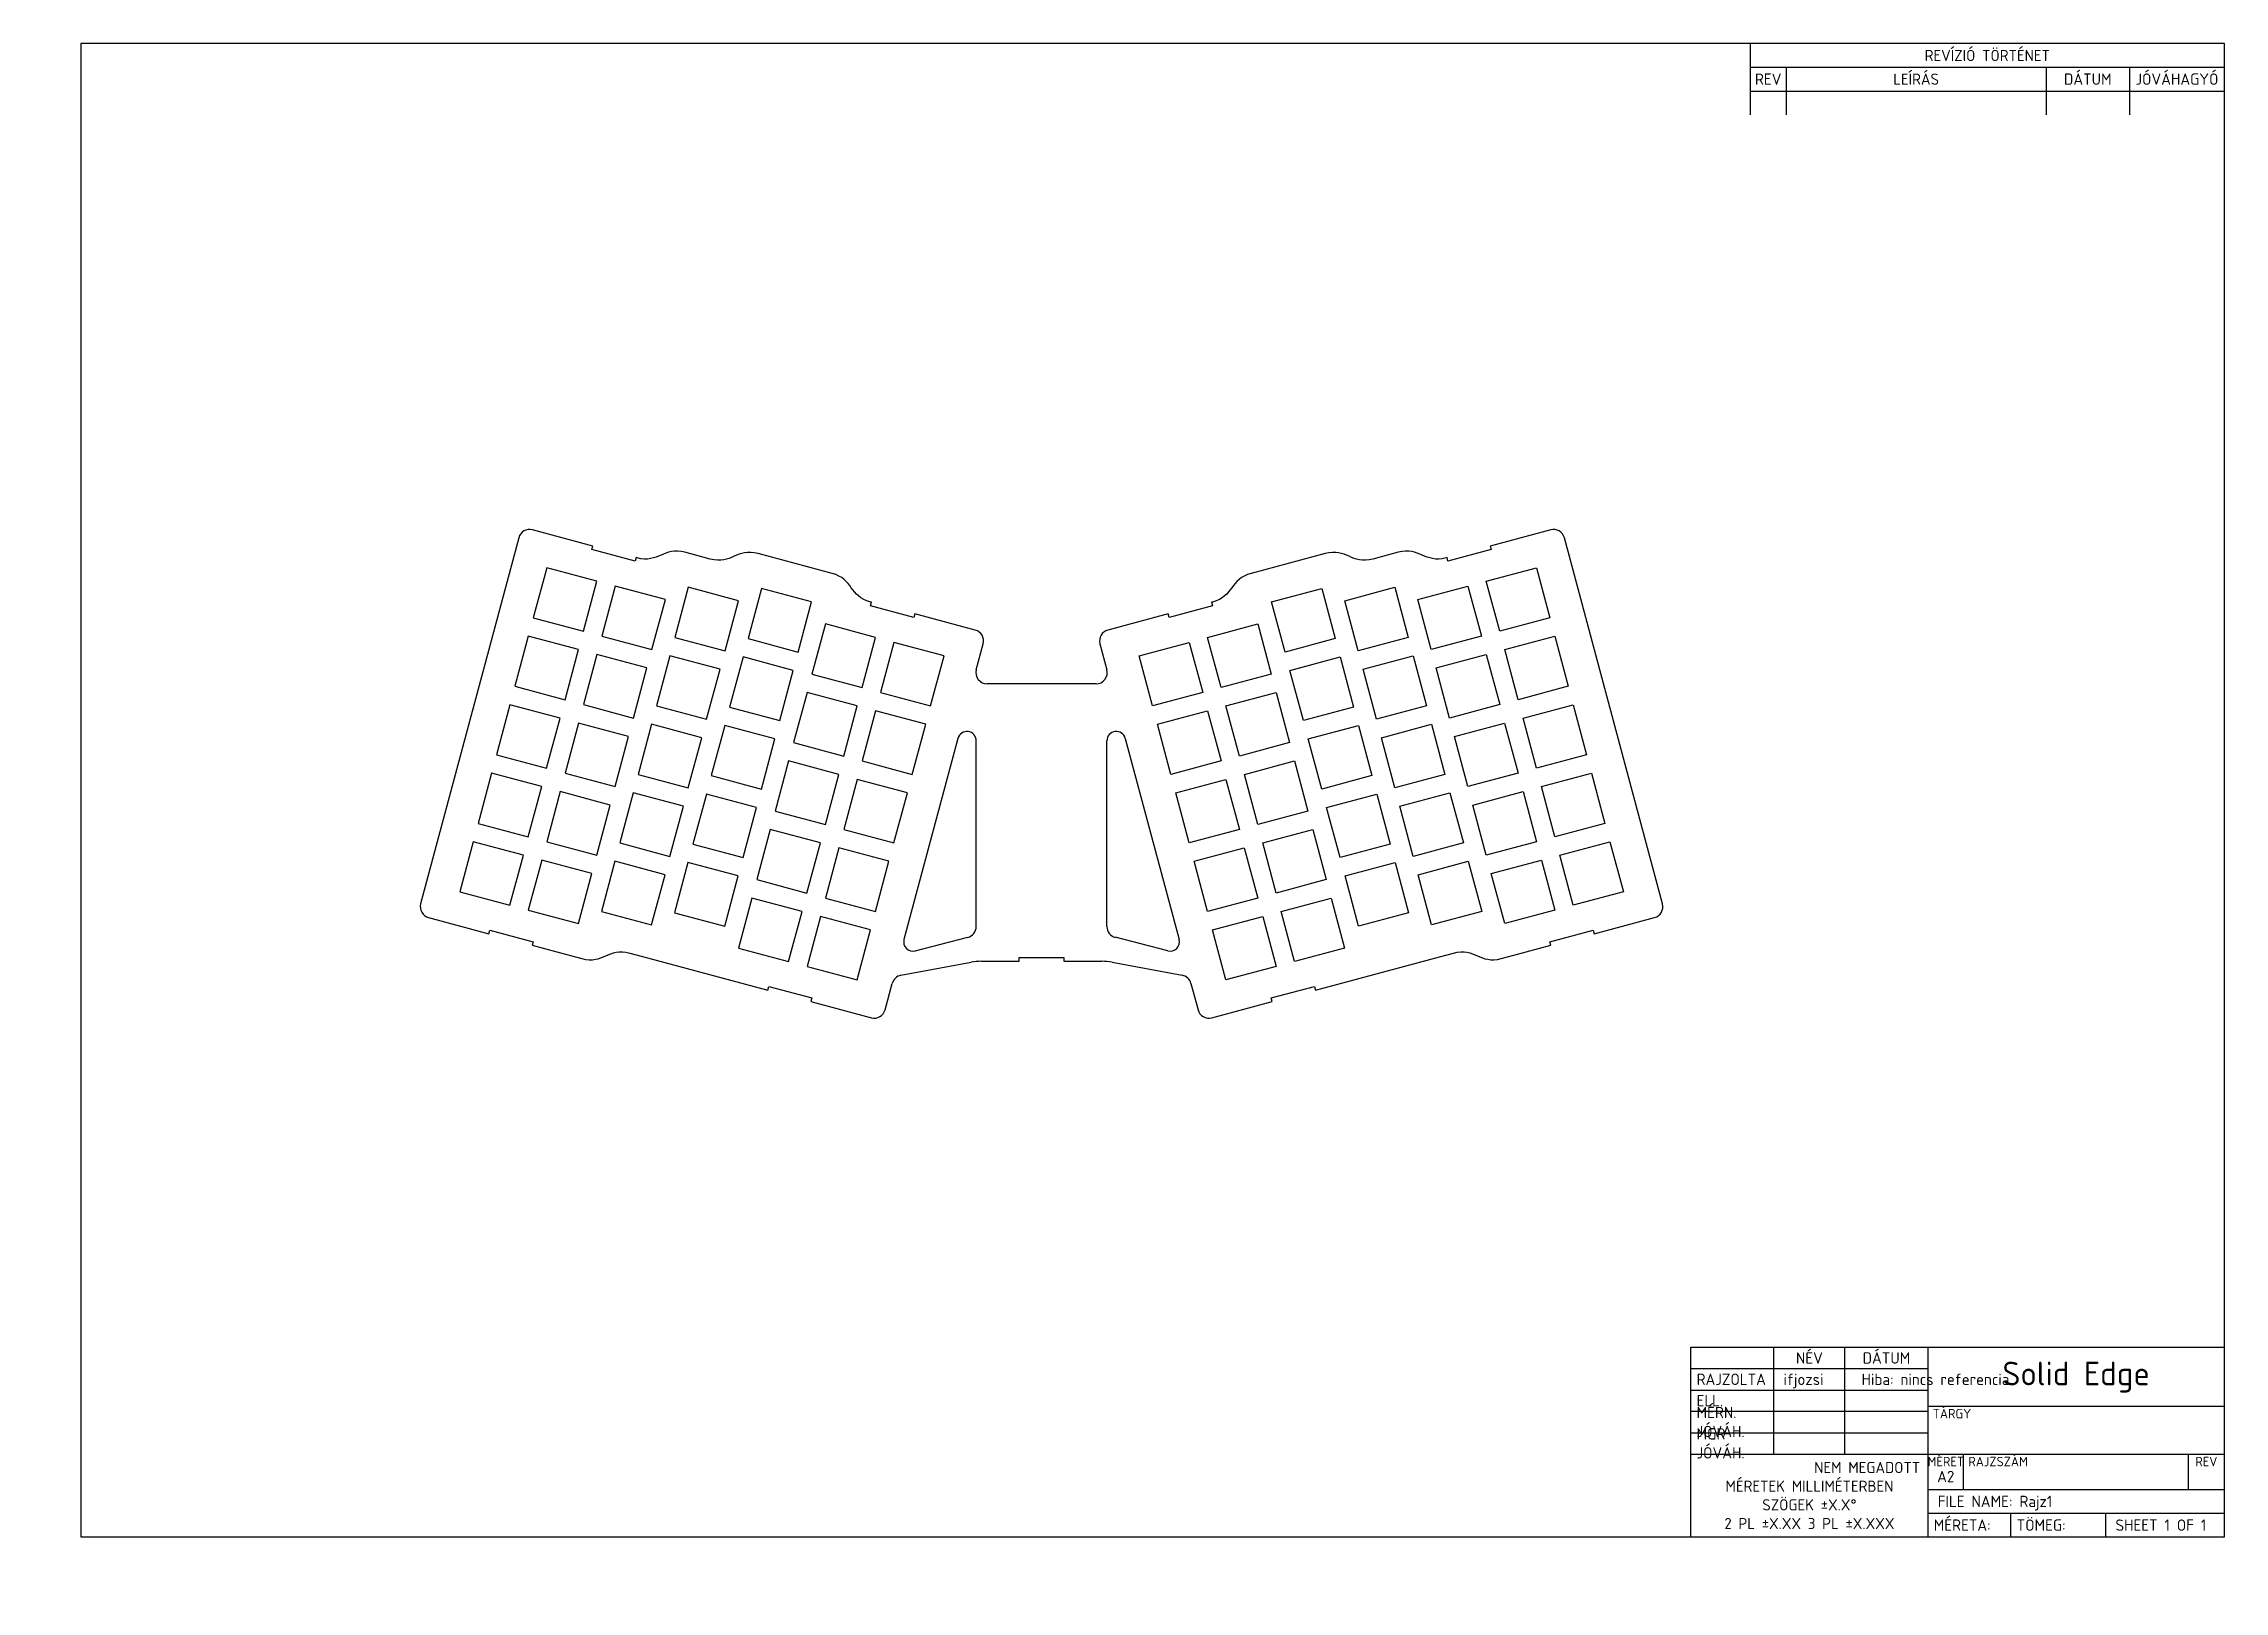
# Model space of a CAD drawing. Header units: millimetres. Extents: x 0 to 584, y -5 to 410.
import ezdxf
from ezdxf import colors
from ezdxf.entities.mleader import LeaderData, LeaderLine
from ezdxf.math import Vec2, Vec3

# ---------------------------------------------------------------- set-up
doc = ezdxf.new("R2010")
doc.units = ezdxf.units.MM
doc.layers.add('Default', color=7, linetype='Continuous')
doc.layers.add('MOUNT', color=7, linetype='Continuous')

# ---------------------------------------------------------------- blocks, each defined once
blk = doc.blocks.new('SE')
at = {"layer": 'MOUNT', "color": 7, "linetype": 'Continuous'}
for p, q in [((127.24, 277.64), (100.97, 179.6)), ((147.09, 275.43), (130.91, 279.76)), ((146.83, 274.46), (147.09, 275.43)), ((403.59, 279.76), (387.41, 275.43)), ((387.41, 275.43), (387.67, 274.46)), ((433.53, 179.6), (407.26, 277.64)), ((134.72, 269.63), (131.12, 256.21)), ((148.14, 266.04), (134.72, 269.63)), ((158.42, 271.36), (146.83, 274.46)), ((158.68, 272.32), (158.42, 271.36)), ((158.92, 272.26), (158.68, 272.32)), ((178.5, 271.93), (171.74, 273.74)), ((211.13, 268.11), (191.33, 273.41)), ((343.17, 273.41), (323.37, 268.11)), ((362.76, 273.74), (355.99, 271.93)), ((375.82, 272.32), (375.58, 272.26)), ((376.08, 271.36), (375.82, 272.32)), ((387.67, 274.46), (376.08, 271.36)), ((386.35, 266.04), (399.78, 269.63)), ((399.78, 269.63), (403.38, 256.21)), ((144.55, 252.61), (148.14, 266.04)), ((153.07, 264.72), (149.47, 251.29)), ((166.5, 261.12), (153.07, 264.72)), ((172.65, 264.39), (169.06, 250.96)), ((186.08, 260.79), (172.65, 264.39)), ((192.24, 264.06), (188.64, 250.63)), ((205.66, 260.46), (192.24, 264.06)), ((328.84, 260.46), (342.26, 264.06)), ((342.26, 264.06), (345.86, 250.63)), ((348.42, 260.79), (361.85, 264.39)), ((361.85, 264.39), (365.44, 250.96)), ((368, 261.12), (381.43, 264.72)), ((381.43, 264.72), (385.03, 251.29)), ((389.95, 252.61), (386.35, 266.04)), ((162.9, 247.69), (166.5, 261.12)), ((182.48, 247.36), (186.08, 260.79)), ((202.06, 247.03), (205.66, 260.46)), ((221.47, 259.38), (221.73, 260.35)), ((233.06, 256.28), (221.47, 259.38)), ((221.73, 260.35), (221.49, 260.41)), ((233.32, 257.24), (233.06, 256.28)), ((249.5, 252.91), (233.32, 257.24)), ((301.18, 257.24), (285, 252.91)), ((301.44, 256.28), (301.18, 257.24)), ((313.03, 259.38), (301.44, 256.28)), ((313.01, 260.41), (312.77, 260.35)), ((312.77, 260.35), (313.03, 259.38)), ((332.44, 247.03), (328.84, 260.46)), ((352.02, 247.36), (348.42, 260.79)), ((371.6, 247.69), (368, 261.12)), ((129.8, 251.28), (126.2, 237.86)), ((143.23, 247.68), (129.8, 251.28)), ((131.12, 256.21), (144.55, 252.61)), ((149.47, 251.29), (162.9, 247.69)), ((209.36, 254.55), (205.76, 241.13)), ((222.78, 250.95), (209.36, 254.55)), ((311.71, 250.95), (325.14, 254.55)), ((325.14, 254.55), (328.74, 241.13)), ((385.03, 251.29), (371.6, 247.69)), ((403.38, 256.21), (389.95, 252.61)), ((391.27, 247.68), (404.7, 251.28)), ((404.7, 251.28), (408.3, 237.86)), ((139.63, 234.26), (143.23, 247.68)), ((148.15, 246.36), (144.56, 232.94)), ((161.58, 242.77), (148.15, 246.36)), ((167.74, 246.03), (164.14, 232.61)), ((181.16, 242.44), (167.74, 246.03)), ((169.06, 250.96), (182.48, 247.36)), ((187.32, 245.71), (183.72, 232.28)), ((200.74, 242.11), (187.32, 245.71)), ((188.64, 250.63), (202.06, 247.03)), ((219.19, 237.53), (222.78, 250.95)), ((227.71, 249.63), (224.11, 236.21)), ((241.14, 246.04), (227.71, 249.63)), ((237.54, 232.61), (241.14, 246.04)), ((249.76, 242.29), (251.62, 249.23)), ((282.88, 249.23), (284.74, 242.29)), ((293.36, 246.04), (306.79, 249.63)), ((296.96, 232.61), (293.36, 246.04)), ((306.79, 249.63), (310.39, 236.21)), ((315.31, 237.53), (311.71, 250.95)), ((345.86, 250.63), (332.44, 247.03)), ((333.76, 242.11), (347.18, 245.71)), ((347.18, 245.71), (350.78, 232.28)), ((365.44, 250.96), (352.02, 247.36)), ((353.34, 242.44), (366.76, 246.03)), ((366.76, 246.03), (370.36, 232.61)), ((372.92, 242.77), (386.35, 246.36)), ((386.35, 246.36), (389.94, 232.94)), ((394.87, 234.26), (391.27, 247.68)), ((157.98, 229.34), (161.58, 242.77)), ((177.56, 229.01), (181.16, 242.44)), ((197.15, 228.68), (200.74, 242.11)), ((205.76, 241.13), (219.19, 237.53)), ((328.74, 241.13), (315.31, 237.53)), ((337.35, 228.68), (333.76, 242.11)), ((356.93, 229.01), (353.34, 242.44)), ((376.52, 229.34), (372.92, 242.77)), ((126.2, 237.86), (139.63, 234.26)), ((204.44, 236.2), (200.84, 222.77)), ((217.87, 232.6), (204.44, 236.2)), ((224.11, 236.21), (237.54, 232.61)), ((281.84, 238.51), (252.66, 238.51)), ((310.39, 236.21), (296.96, 232.61)), ((316.63, 232.6), (330.06, 236.2)), ((330.06, 236.2), (333.66, 222.77)), ((408.3, 237.86), (394.87, 234.26)), ((124.88, 232.93), (121.29, 219.5)), ((138.31, 229.33), (124.88, 232.93)), ((134.71, 215.9), (138.31, 229.33)), ((143.24, 228.01), (139.64, 214.58)), ((156.66, 224.41), (143.24, 228.01)), ((144.56, 232.94), (157.98, 229.34)), ((164.14, 232.61), (177.56, 229.01)), ((183.72, 232.28), (197.15, 228.68)), ((214.27, 219.18), (217.87, 232.6)), ((222.79, 231.28), (219.2, 217.86)), ((236.22, 227.68), (222.79, 231.28)), ((298.28, 227.68), (311.71, 231.28)), ((311.71, 231.28), (315.3, 217.86)), ((320.23, 219.18), (316.63, 232.6)), ((350.78, 232.28), (337.35, 228.68)), ((370.36, 232.61), (356.93, 229.01)), ((389.94, 232.94), (376.52, 229.34)), ((377.84, 224.41), (391.26, 228.01)), ((391.26, 228.01), (394.86, 214.58)), ((396.19, 229.33), (409.62, 232.93)), ((399.79, 215.9), (396.19, 229.33)), ((409.62, 232.93), (413.21, 219.5)), ((153.06, 210.99), (156.66, 224.41)), ((162.82, 227.68), (159.22, 214.26)), ((176.24, 224.08), (162.82, 227.68)), ((172.65, 210.66), (176.24, 224.08)), ((182.4, 227.35), (178.8, 213.93)), ((195.83, 223.75), (182.4, 227.35)), ((192.23, 210.33), (195.83, 223.75)), ((200.84, 222.77), (214.27, 219.18)), ((244.83, 223.9), (230.4, 170.04)), ((232.62, 214.26), (236.22, 227.68)), ((249.75, 173.52), (249.75, 223.26)), ((284.75, 173.52), (284.75, 223.26)), ((289.66, 223.9), (304.1, 170.04)), ((301.88, 214.26), (298.28, 227.68)), ((333.66, 222.77), (320.23, 219.18)), ((338.67, 223.75), (352.1, 227.35)), ((342.27, 210.33), (338.67, 223.75)), ((352.1, 227.35), (355.7, 213.93)), ((358.25, 224.08), (371.68, 227.68)), ((361.85, 210.66), (358.25, 224.08)), ((371.68, 227.68), (375.28, 214.26)), ((381.43, 210.99), (377.84, 224.41)), ((121.29, 219.5), (134.71, 215.9)), ((199.52, 217.85), (195.93, 204.42)), ((212.95, 214.25), (199.52, 217.85)), ((219.2, 217.86), (232.62, 214.26)), ((315.3, 217.86), (301.88, 214.26)), ((321.55, 214.25), (334.98, 217.85)), ((334.98, 217.85), (338.57, 204.42)), ((413.21, 219.5), (399.79, 215.9)), ((119.97, 214.58), (116.37, 201.15)), ((133.39, 210.98), (119.97, 214.58)), ((129.79, 197.55), (133.39, 210.98)), ((139.64, 214.58), (153.06, 210.99)), ((159.22, 214.26), (172.65, 210.66)), ((178.8, 213.93), (192.23, 210.33)), ((209.35, 200.82), (212.95, 214.25)), ((217.88, 212.93), (214.28, 199.5)), ((231.3, 209.33), (217.88, 212.93)), ((303.2, 209.33), (316.62, 212.93)), ((316.62, 212.93), (320.22, 199.5)), ((325.15, 200.82), (321.55, 214.25)), ((355.7, 213.93), (342.27, 210.33)), ((375.28, 214.26), (361.85, 210.66)), ((394.86, 214.58), (381.43, 210.99)), ((401.11, 210.98), (414.53, 214.58)), ((404.7, 197.55), (401.11, 210.98)), ((414.53, 214.58), (418.13, 201.15)), ((138.32, 209.66), (134.72, 196.23)), ((151.74, 206.06), (138.32, 209.66)), ((148.15, 192.63), (151.74, 206.06)), ((157.9, 209.33), (154.3, 195.9)), ((171.33, 205.73), (157.9, 209.33)), ((167.73, 192.31), (171.33, 205.73)), ((177.48, 209), (173.88, 195.57)), ((190.91, 205.4), (177.48, 209)), ((187.31, 191.98), (190.91, 205.4)), ((195.93, 204.42), (209.35, 200.82)), ((227.7, 195.91), (231.3, 209.33)), ((306.79, 195.91), (303.2, 209.33)), ((338.57, 204.42), (325.15, 200.82)), ((343.59, 205.4), (357.02, 209)), ((347.19, 191.98), (343.59, 205.4)), ((357.02, 209), (360.61, 195.57)), ((363.17, 205.73), (376.6, 209.33)), ((366.77, 192.31), (363.17, 205.73)), ((376.6, 209.33), (380.2, 195.9)), ((382.75, 206.06), (396.18, 209.66)), ((386.35, 192.63), (382.75, 206.06)), ((396.18, 209.66), (399.78, 196.23)), ((116.37, 201.15), (129.79, 197.55)), ((194.61, 199.49), (191.01, 186.07)), ((208.03, 195.9), (194.61, 199.49)), ((214.28, 199.5), (227.7, 195.91)), ((320.22, 199.5), (306.79, 195.91)), ((326.47, 195.9), (339.89, 199.49)), ((339.89, 199.49), (343.49, 186.07)), ((418.13, 201.15), (404.7, 197.55)), ((115.05, 196.22), (111.45, 182.8)), ((128.47, 192.63), (115.05, 196.22)), ((134.72, 196.23), (148.15, 192.63)), ((154.3, 195.9), (167.73, 192.31)), ((173.88, 195.57), (187.31, 191.98)), ((204.43, 182.47), (208.03, 195.9)), ((212.96, 194.58), (209.36, 181.15)), ((226.38, 190.98), (212.96, 194.58)), ((308.11, 190.98), (321.54, 194.58)), ((321.54, 194.58), (325.14, 181.15)), ((330.06, 182.47), (326.47, 195.9)), ((360.61, 195.57), (347.19, 191.98)), ((380.2, 195.9), (366.77, 192.31)), ((399.78, 196.23), (386.35, 192.63)), ((406.02, 192.63), (419.45, 196.22)), ((419.45, 196.22), (423.05, 182.8)), ((124.88, 179.2), (128.47, 192.63)), ((133.4, 191.31), (129.8, 177.88)), ((146.83, 187.71), (133.4, 191.31)), ((143.23, 174.28), (146.83, 187.71)), ((152.98, 190.98), (149.39, 177.55)), ((166.41, 187.38), (152.98, 190.98)), ((162.81, 173.95), (166.41, 187.38)), ((172.56, 190.65), (168.97, 177.22)), ((185.99, 187.05), (172.56, 190.65)), ((182.39, 173.62), (185.99, 187.05)), ((222.79, 177.55), (226.38, 190.98)), ((311.71, 177.55), (308.11, 190.98)), ((348.51, 187.05), (361.93, 190.65)), ((352.11, 173.62), (348.51, 187.05)), ((361.93, 190.65), (365.53, 177.22)), ((368.09, 187.38), (381.52, 190.98)), ((371.69, 173.95), (368.09, 187.38)), ((381.52, 190.98), (385.11, 177.55)), ((387.67, 187.71), (401.1, 191.31)), ((391.27, 174.28), (387.67, 187.71)), ((401.1, 191.31), (404.7, 177.88)), ((409.62, 179.2), (406.02, 192.63)), ((111.45, 182.8), (124.88, 179.2)), ((189.69, 181.14), (186.09, 167.72)), ((203.11, 177.54), (189.69, 181.14)), ((191.01, 186.07), (204.43, 182.47)), ((209.36, 181.15), (222.79, 177.55)), ((325.14, 181.15), (311.71, 177.55)), ((343.49, 186.07), (330.06, 182.47)), ((331.38, 177.54), (344.81, 181.14)), ((344.81, 181.14), (348.41, 167.72)), ((423.05, 182.8), (409.62, 179.2)), ((103.09, 175.93), (119.27, 171.59)), ((129.8, 177.88), (143.23, 174.28)), ((149.39, 177.55), (162.81, 173.95)), ((168.97, 177.22), (182.39, 173.62)), ((199.52, 164.12), (203.11, 177.54)), ((208.04, 176.22), (204.44, 162.8)), ((221.47, 172.63), (208.04, 176.22)), ((313.03, 172.63), (326.46, 176.22)), ((326.46, 176.22), (330.06, 162.8)), ((334.98, 164.12), (331.38, 177.54)), ((365.53, 177.22), (352.11, 173.62)), ((385.11, 177.55), (371.69, 173.95)), ((404.7, 177.88), (391.27, 174.28)), ((415.23, 171.59), (431.41, 175.93)), ((119.27, 171.59), (119.53, 172.56)), ((119.53, 172.56), (131.12, 169.45)), ((131.12, 169.45), (130.86, 168.49)), ((217.87, 159.2), (221.47, 172.63)), ((233.44, 166.98), (247.5, 170.62)), ((301.05, 166.98), (287, 170.62)), ((316.63, 159.2), (313.03, 172.63)), ((403.38, 169.45), (414.97, 172.56)), ((403.64, 168.49), (403.38, 169.45)), ((414.97, 172.56), (415.23, 171.59)), ((130.86, 168.49), (140.76, 165.83)), ((140.76, 165.83), (144.14, 164.93)), ((156.96, 166.41), (160.34, 165.5)), ((160.34, 165.5), (193.91, 156.51)), ((186.09, 167.72), (199.52, 164.12)), ((229.6, 160.45), (248.39, 163.95)), ((251.13, 164.2), (261.25, 164.2)), ((261.25, 164.2), (261.25, 165.2)), ((261.25, 165.2), (273.25, 165.2)), ((273.25, 165.2), (273.25, 164.2)), ((273.25, 164.2), (283.37, 164.2)), ((286.11, 163.95), (304.9, 160.45)), ((348.41, 167.72), (334.98, 164.12)), ((340.59, 156.51), (374.16, 165.5)), ((374.16, 165.5), (377.54, 166.41)), ((390.36, 164.93), (393.74, 165.83)), ((393.74, 165.83), (403.64, 168.49)), ((204.44, 162.8), (217.87, 159.2)), ((225.35, 151.19), (227.25, 158.28)), ((307.25, 158.28), (309.15, 151.19)), ((330.06, 162.8), (316.63, 159.2)), ((193.91, 156.51), (194.17, 157.48)), ((194.17, 157.48), (205.76, 154.37)), ((205.76, 154.37), (205.5, 153.4)), ((205.5, 153.4), (221.68, 149.07)), ((312.82, 149.07), (329, 153.4)), ((328.74, 154.37), (340.33, 157.48)), ((329, 153.4), (328.74, 154.37)), ((340.33, 157.48), (340.59, 156.51))]:
    blk.add_line(p, q, dxfattribs=at)
for centre, radius, start, end in [((130.13, 276.87), 3, 75, 165), ((404.36, 276.87), 3, 15, 105), ((248.72, 250.01), 3, 345, 75), ((285.78, 250.01), 3, 105, 195), ((252.66, 241.51), 3, 165, 270), ((281.84, 241.51), 3, 270, 15), ((247.25, 223.26), 2.5, 0, 165), ((287.25, 223.26), 2.5, 15, 180), ((103.86, 178.83), 3, 165, 255), ((430.63, 178.83), 3, 285, 15), ((232.82, 169.4), 2.5, 165, 284.51499), ((246.75, 173.52), 3, 284.51499, 0), ((287.75, 173.52), 3, 180, 255.48501), ((301.68, 169.4), 2.5, 255.48501, 15), ((251.13, 149.2), 15, 90, 100.53131), ((283.37, 149.2), 15, 79.46869, 90), ((230.15, 157.5), 3, 100.53131, 165), ((304.35, 157.5), 3, 15, 79.46869), ((222.45, 151.97), 3, 255, 345), ((312.05, 151.97), 3, 195, 285)]:
    blk.add_arc(centre, radius, start, end, dxfattribs=at)
for points in [[(171.74, 273.74), (165.95, 275.31), (164.72, 270.69), (158.92, 272.26)], [(191.33, 273.41), (185.52, 274.96), (184.31, 270.39), (178.5, 271.93)], [(355.99, 271.93), (350.19, 270.39), (348.98, 274.96), (343.17, 273.41)], [(375.58, 272.26), (369.78, 270.69), (368.55, 275.31), (362.76, 273.74)], [(221.49, 260.41), (215.67, 261.97), (216.91, 266.55), (211.13, 268.11)], [(323.37, 268.11), (317.59, 266.55), (318.82, 261.97), (313.01, 260.41)], [(144.14, 164.93), (149.94, 163.38), (151.16, 167.96), (156.96, 166.41)], [(377.54, 166.41), (383.34, 167.96), (384.56, 163.38), (390.36, 164.93)]]:
    blk.add_open_spline(points, degree=3, dxfattribs=at)
blk = doc.blocks.new('_DOT')
at = {"color": 0}
blk.add_line((0, 0), (-1, 0), dxfattribs=at)
at = {"color": 0, "const_width": 0.333}
blk.add_lwpolyline([(-0.1665, 0, 1), (0.1665, 0, 1)], format="xyb", close=True, dxfattribs=at)

msp = doc.modelspace()

# ---------------------------------------------------------------- linework, layer by layer
at = {"layer": 'Default', "color": 7, "linetype": 'Continuous'}
for p, q in [((584, 410), (10, 410)), ((10, 410), (10, 10)), ((457, 410), (457, 390.95)), ((584, 10), (584, 410)), ((457, 403.65), (584, 403.65)), ((466.65, 403.65), (466.65, 390.95)), ((536.25, 403.65), (536.25, 390.95)), ((558.6, 403.65), (558.6, 390.95)), ((457, 397.3), (584, 397.3)), ((441.13, 10), (441.13, 60.8)), ((441.13, 60.8), (584, 60.8)), ((463.35, 32.22), (463.35, 60.8)), ((482.4, 32.22), (482.4, 60.8)), ((504.63, 10), (504.63, 60.8)), ((441.13, 55.09), (504.63, 55.09)), ((441.13, 49.37), (504.63, 49.37)), ((441.13, 43.66), (504.63, 43.66)), ((504.63, 45.05), (584, 45.05)), ((441.13, 37.94), (504.63, 37.94)), ((441.13, 32.22), (584, 32.22)), ((514.15, 22.7), (514.15, 32.1)), ((574.35, 22.7), (574.35, 32.1)), ((504.63, 22.7), (584, 22.7)), ((504.63, 16.35), (584, 16.35)), ((526.85, 10), (526.85, 16.35)), ((552.25, 10), (552.25, 16.35)), ((10, 10), (584, 10))]:
    msp.add_line(p, q, dxfattribs=at)

# ---------------------------------------------------------------- block references
at = {"layer": 'Default'}
msp.add_blockref('SE', (0, 0), dxfattribs=at)

# ---------------------------------------------------------------- texts
for s, insert, char_height, width, attachment_point in [('{\\fSolid Edge ISO|b0||i0||c0|p34;\\C7;\\H2.998611111;\\W1.;\\T1.;REVÍZIÓ TÖRTÉNET}', (520.5, 406.82), 2.9986, 127, 5), ('{\\fSolid Edge ISO|b0||i0||c0|p34;\\C7;\\H2.998611111;\\W1.;\\T1.;LEÍRÁS}', (501.45, 400.48), 2.9986, 69.596, 5), ('{\\fSolid Edge ISO|b0||i0||c0|p34;\\C7;\\H3.048;\\W1.;DÁTUM}', (547.42, 400.48), 3.048, 22.352, 5), ('{\\fSolid Edge ISO|b0||i0||c0|p34;\\C7;\\H3.048;\\W1.;JÓVÁHAGYÓ}', (571.3, 400.48), 3.048, 25.4, 5), ('{\\fSolid Edge ISO|b0||i0||c0|p34;\\C7;\\H3.048;\\W1.;REV}', (461.83, 400.48), 3.048, 9.652, 5), ('{\\fSolid Edge ISO|b0||i0||c0|p34;\\C7;\\H3.048;\\W1.;NÉV}', (472.88, 57.94), 3.048, 19.05, 5), ('{\\fSolid Edge ISO|b0||i0||c0|p34;\\C7;\\H3.048;\\W1.;DÁTUM}', (493.51, 57.94), 3.048, 22.225, 5), ('{\\fSolid Edge ISO|b0||i0||c0|p34;\\C7;\\H3.048;\\W1.;RAJZOLTA}', (442.65, 52.23), 3.048, 20.701, 4), ('{\\fSolid Edge ISO|b1||i0||c0|p34;\\C7;\\H6.35;\\W1.;Solid Edge}', (544.31, 52.83), 6.35, 79.375, 5), ('{\\fSolid Edge ISO|b0||i0||c0|p34;\\C7;\\H3.048;\\W1.;ELL.}', (442.65, 46.51), 3.048, 20.701, 4), ('{\\fSolid Edge ISO|b0||i0||c0|p34;\\C7;\\H3.048;\\W1.;MÉRN. JÓVÁH.}', (442.65, 40.8), 3.048, 20.701, 4), ('{\\fSolid Edge ISO|b0||i0||c0|p34;\\C7;\\H2.54;\\W1.;TÁRGY}', (505.9, 44.3), 2.54, 78.105, 1), ('{\\fSolid Edge ISO|b0||i0||c0|p34;\\C7;\\H3.048;\\W1.;MGR JÓVÁH.}', (442.65, 35.08), 3.048, 20.701, 4), ('{\\fSolid Edge ISO|b0||i0||c0|p34;\\C7;\\H2.998611111;\\W1.;\\T1.;                 NEM MEGADOTT\\P}{\\fSolid Edge ISO|b0||i0||c0|p34;\\C7;\\H2.998611111;\\W1.;\\T1.;MÉRETEK MILLIMÉTERBEN\\P}{\\fSolid Edge ISO|b0||i0||c0|p34;\\C7;\\H2.998611111;\\W1.;\\T1.;SZÖGEK ±X.X°\\P}{\\fSolid Edge ISO|b0||i0||c0|p34;\\C7;\\H2.998611111;\\W1.;\\T1.;2 PL ±X.XX 3 PL ±X.XXX}', (472.88, 21.11), 2.9986, 63.5, 5), ('{\\fSolid Edge ISO|b0||i0||c0|p34;\\C7;\\H2.54;\\W1.;MÉRET}', (509.39, 31.47), 2.54, 9.525, 2), ('{\\fSolid Edge ISO|b0||i0||c0|p34;\\C7;\\H2.54;\\W1.;RAJZSZÁM}', (515.42, 31.47), 2.54, 58.928, 1), ('{\\fSolid Edge ISO|b0||i0||c0|p34;\\C7;\\H2.54;\\W1.;REV}', (579.17, 31.47), 2.54, 9.652, 2), ('{\\fSolid Edge ISO|b1||i0||c0|p34;\\C7;\\H3.048;\\W1.;A2}', (509.39, 26.19), 3.048, 9.525, 5), ('{\\fSolid Edge ISO|b0||i0||c0|p34;\\C7;\\H3.048;\\W1.;MÉRETA:}', (506.15, 13.18), 3.048, 20.701, 4), ('{\\fSolid Edge ISO|b0||i0||c0|p34;\\C7;\\H3.048;\\W1.;TÖMEG:}', (528.37, 13.18), 3.048, 23.876, 4)]:
    msp.add_mtext(s, dxfattribs=dict(at, insert=insert, char_height=char_height, width=width, attachment_point=attachment_point))

# ---------------------------------------------------------------- leaders
at = {"layer": 'Default', "color": 7, "linetype": 'Continuous'}
ml = msp.add_multileader_mtext('Standard', dxfattribs=at)
ml.set_content('{\\pxsm0.9;\\fSolid Edge ISO|b0||i0||c0|p34;\\W1.;ifjozsi\\P}', color=256)
ml.set_leader_properties()
ml.set_arrow_properties(name='DOT')
ml.build(insert=Vec2(0, 0))
ml.multileader.update_dxf_attribs({"leader_type": 0, "dogleg_length": 0, "arrow_head_size": 3.05})
ctx = ml.context
ctx.base_point, ctx.char_height, ctx.arrow_head_size, ctx.landing_gap_size = Vec3(463.94, 51.81), 3.048, 3.05, 1.07
notes = []
notes.append((ctx, [(0, (0, 0, 0), (0, 0), (1, 0), 1, [])]))
ctx.mtext.insert = Vec3(465.94, 53.75)
ml = msp.add_multileader_mtext('Standard', dxfattribs=at)
ml.set_content('{\\pxsm0.9;\\fSolid Edge ISO|b0||i0||c0|p34;\\W1.; Hiba: nincs referencia\\P}', color=256)
ml.set_leader_properties()
ml.set_arrow_properties(name='DOT')
ml.build(insert=Vec2(0, 0))
ml.multileader.update_dxf_attribs({"leader_type": 0, "dogleg_length": 0, "arrow_head_size": 3.05})
ctx = ml.context
ctx.base_point, ctx.char_height, ctx.arrow_head_size, ctx.landing_gap_size = Vec3(482.99, 52.22), 3.048, 3.05, 1.07
notes.append((ctx, [(0, (0, 0, 0), (0, 0), (1, 0), 1, [])]))
ctx.mtext.insert = Vec3(484.99, 53.75)
ml = msp.add_multileader_mtext('Standard', dxfattribs=at)
ml.set_content('{\\pxsm0.9;\\fSolid Edge ISO|b0||i0||c0|p34;\\W1.;FILE NAME: Rajz1\\P}', color=256)
ml.set_leader_properties()
ml.set_arrow_properties(name='DOT')
ml.build(insert=Vec2(0, 0))
ml.multileader.update_dxf_attribs({"leader_type": 0, "dogleg_length": 0, "arrow_head_size": 3.05})
ctx = ml.context
ctx.base_point, ctx.char_height, ctx.arrow_head_size, ctx.landing_gap_size = Vec3(505.22, 19.11), 3.048, 3.05, 1.07
notes.append((ctx, [(0, (0, 0, 0), (0, 0), (1, 0), 1, [])]))
ctx.mtext.insert = Vec3(507.22, 21.05)
ml = msp.add_multileader_mtext('Standard', dxfattribs=at)
ml.set_content('{\\pxsm0.9;\\fSolid Edge ISO|b0||i0||c0|p34;\\W1.;SHEET 1 OF 1\\P}', color=256)
ml.set_leader_properties()
ml.set_arrow_properties(name='DOT')
ml.build(insert=Vec2(0, 0))
ml.multileader.update_dxf_attribs({"leader_type": 0, "dogleg_length": 0, "arrow_head_size": 3.05})
ctx = ml.context
ctx.base_point, ctx.char_height, ctx.arrow_head_size, ctx.landing_gap_size = Vec3(552.84, 13.16), 3.048, 3.05, 1.07
notes.append((ctx, [(0, (0, 0, 0), (0, 0), (1, 0), 1, [])]))
ctx.mtext.insert = Vec3(554.84, 14.7)
for ctx, leaders in notes:
    for number, flags, end, landing, length, lines in leaders:
        leader = LeaderData()
        leader.index, (leader.has_last_leader_line, leader.has_dogleg_vector, leader.attachment_direction) = number, flags
        leader.last_leader_point, leader.dogleg_vector, leader.dogleg_length = Vec3(end), Vec3(landing), length
        for number, points, colour, breaks in lines:
            line = LeaderLine()
            line.index, line.vertices, line.color, line.breaks = number, Vec3.list(points), colors.encode_raw_color(colour), breaks
            leader.lines.append(line)
        ctx.leaders.append(leader)

doc.saveas('drawing.dxf')
